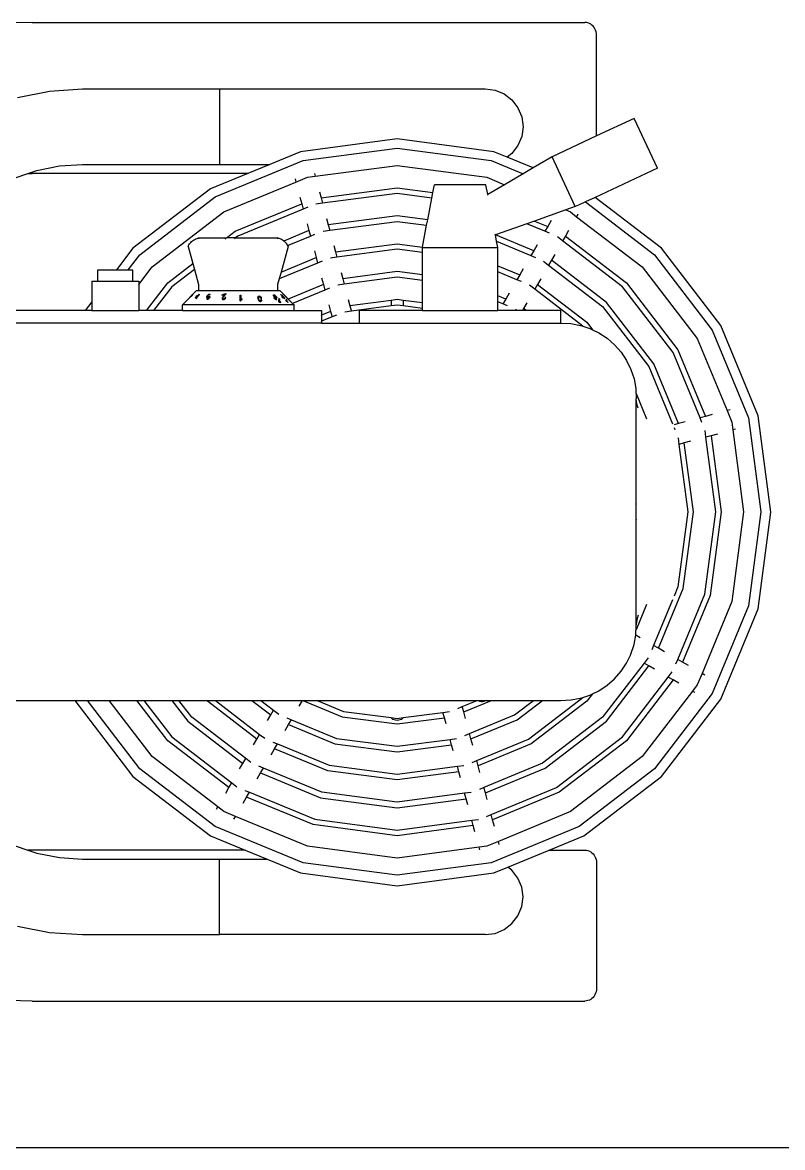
# Model space of a CAD drawing. Header units: millimetres. Extents: x -9564 to 100156, y -26854 to 24346.
# Drawn here: x 12841 to 13323, y 8859 to 9573 of the extents above; entities that cross this region are included whole.
import ezdxf

# ---------------------------------------------------------------- set-up
doc = ezdxf.new("R2010")
doc.units = ezdxf.units.MM
doc.header["$LTSCALE"] = 100
doc.layers.add('Maquinas', color=200, linetype='Continuous')

msp = doc.modelspace()

# ---------------------------------------------------------------- linework, layer by layer
msp.add_line((12514.812, 8858.631), (13330.812, 8858.631))
at = {"layer": 'Maquinas'}
for p, q in [((12847.527, 9572.645), (12832.727, 9572.365)), ((12847.527, 9572.645), (13090.778, 9572.645)), ((12912.658, 9572.645), (12912.658, 9572.577)), ((13090.778, 9572.577), (13090.778, 9572.645)), ((13090.778, 9572.645), (13198.114, 9572.645)), ((13199.07, 9572.577), (13198.114, 9572.645)), ((13200.009, 9572.373), (13199.07, 9572.577)), ((13200.917, 9572.037), (13200.009, 9572.373)), ((13201.776, 9571.576), (13200.917, 9572.037)), ((13202.572, 9570.995), (13201.776, 9571.576)), ((13203.293, 9570.307), (13202.572, 9570.995)), ((13203.924, 9569.522), (13203.293, 9570.307)), ((13204.456, 9568.654), (13203.924, 9569.522)), ((13204.88, 9567.717), (13204.456, 9568.654)), ((13205.188, 9566.728), (13204.88, 9567.717)), ((13205.375, 9565.704), (13205.188, 9566.728)), ((13205.438, 9564.662), (13205.375, 9565.704)), ((13205.438, 9500.627), (13205.438, 9564.662)), ((12838.136, 9525.04), (12858.619, 9529.115)), ((12858.619, 9529.115), (12879.458, 9530.481)), ((12879.458, 9530.481), (12966.304, 9530.481)), ((12966.304, 9530.481), (13134.91, 9530.481)), ((12966.304, 9530.481), (12966.304, 9482.583)), ((13134.91, 9530.481), (13141.108, 9529.665)), ((13141.108, 9529.665), (13146.884, 9527.272)), ((13146.884, 9527.272), (13151.844, 9523.466)), ((13151.844, 9523.466), (13155.65, 9518.506)), ((13155.65, 9518.506), (13158.043, 9512.73)), ((13158.043, 9512.73), (13158.859, 9506.532)), ((13229.437, 9511.818), (13205.438, 9500.627)), ((13244.214, 9480.129), (13229.437, 9511.818)), ((13158.859, 9506.532), (13158.043, 9500.334)), ((13079.03, 9498.732), (13017.698, 9490.657)), ((13140.362, 9490.657), (13079.03, 9498.732)), ((13158.043, 9500.334), (13155.65, 9494.558)), ((13205.438, 9500.627), (13177.242, 9487.479)), ((13017.698, 9490.657), (12998.205, 9482.583)), ((13019.31, 9484.989), (13079.03, 9492.852)), ((13079.03, 9492.852), (13138.75, 9484.989)), ((13148.716, 9487.197), (13140.362, 9490.657)), ((13151.844, 9489.598), (13148.716, 9487.197)), ((13155.65, 9494.558), (13151.844, 9489.598)), ((12864.87, 9481.627), (12879.458, 9482.583)), ((12879.458, 9482.583), (12966.304, 9482.583)), ((12963.66, 9461.938), (13019.31, 9484.989)), ((12966.304, 9482.583), (12998.205, 9482.583)), ((12998.205, 9482.583), (12984.365, 9476.851)), ((13138.75, 9484.989), (13158.889, 9476.647)), ((13165.197, 9480.37), (13148.716, 9487.197)), ((13177.242, 9487.479), (13165.197, 9480.37)), ((13192.019, 9455.79), (13177.242, 9487.479)), ((12836.689, 9474.076), (12844.706, 9476.797)), ((12844.706, 9476.797), (12850.532, 9478.775)), ((12844.706, 9476.797), (12847.527, 9476.851)), ((12984.365, 9476.851), (12847.527, 9476.851)), ((12850.532, 9478.775), (12864.87, 9481.627)), ((12912.658, 9476.919), (12912.658, 9476.851)), ((12984.365, 9476.851), (12960.545, 9466.984)), ((13022.154, 9474.376), (13027.063, 9475.022)), ((13026.611, 9476.711), (13027.063, 9475.022)), ((13027.063, 9475.022), (13079.03, 9481.864)), ((13079.03, 9481.864), (13135.906, 9474.376)), ((13158.889, 9476.647), (13147.149, 9469.719)), ((13165.197, 9480.37), (13158.889, 9476.647)), ((13244.214, 9480.129), (13204.511, 9461.615)), ((12969.154, 9452.423), (13014.826, 9471.341)), ((13014.278, 9473.387), (13014.826, 9471.341)), ((13014.826, 9471.341), (13022.154, 9474.376)), ((13101.706, 9464.701), (13102.659, 9469.666)), ((13135.229, 9469.666), (13102.659, 9469.666)), ((13136.433, 9463.394), (13135.229, 9469.666)), ((13135.906, 9474.376), (13147.149, 9469.719)), ((13147.149, 9469.719), (13136.433, 9463.394)), ((12960.545, 9466.984), (12911.467, 9429.325)), ((12915.872, 9425.269), (12963.66, 9461.938)), ((13017.36, 9461.884), (13018.496, 9457.646)), ((13029.677, 9465.269), (13030.733, 9461.328)), ((13030.733, 9461.328), (13079.03, 9467.686)), ((13030.733, 9461.328), (13031.65, 9457.904)), ((13079.03, 9464.142), (13031.65, 9457.904)), ((13079.03, 9467.686), (13101.706, 9464.701)), ((13101.042, 9461.244), (13079.03, 9464.142)), ((13098.387, 9447.416), (13101.042, 9461.244)), ((13101.042, 9461.244), (13101.706, 9464.701)), ((13136.5, 9463.045), (13136.433, 9463.394)), ((13204.511, 9461.615), (13198.484, 9458.805)), ((13246.593, 9429.325), (13204.511, 9461.615)), ((12976.242, 9440.144), (13018.496, 9457.646)), ((13019.413, 9454.223), (12978.015, 9437.075)), ((13018.496, 9457.646), (13019.413, 9454.223)), ((13022.274, 9455.408), (13019.413, 9454.223)), ((13031.65, 9457.904), (13027.535, 9457.362)), ((13185.951, 9453.647), (13166.124, 9446.645)), ((13192.019, 9455.79), (13185.951, 9453.647)), ((13185.951, 9453.647), (13188.906, 9452.423)), ((13194.111, 9456.765), (13192.019, 9455.79)), ((13198.484, 9458.805), (13194.111, 9456.765)), ((13198.484, 9458.805), (13242.188, 9425.269)), ((12923.641, 9417.5), (12969.154, 9452.423)), ((13034.263, 9448.151), (13035.319, 9444.21)), ((13079.03, 9449.964), (13035.319, 9444.21)), ((13036.237, 9440.786), (13079.03, 9446.42)), ((13098.387, 9447.416), (13079.03, 9449.964)), ((13079.03, 9446.42), (13097.723, 9443.959)), ((13097.723, 9443.959), (13098.387, 9447.416)), ((13166.124, 9446.645), (13161.168, 9444.894)), ((13166.124, 9446.645), (13174.49, 9443.18)), ((13176.684, 9446.979), (13174.49, 9443.18)), ((13188.906, 9452.423), (13192.835, 9449.408)), ((13193.658, 9450.798), (13192.835, 9449.408)), ((13192.835, 9449.408), (13234.418, 9417.5)), ((13193.658, 9450.798), (13193.709, 9450.922)), ((12970.803, 9435.971), (12976.242, 9440.144)), ((13023.083, 9440.528), (13007.166, 9433.935)), ((13021.947, 9444.766), (13023.083, 9440.528)), ((13023.083, 9440.528), (13024, 9437.105)), ((13032.122, 9440.244), (13036.237, 9440.786)), ((13035.319, 9444.21), (13036.237, 9440.786)), ((13095.068, 9430.131), (13097.723, 9443.959)), ((13161.168, 9444.894), (13141.341, 9437.892)), ((13172.718, 9440.11), (13161.168, 9444.894)), ((13174.49, 9443.18), (13172.718, 9440.11)), ((13175.579, 9438.925), (13172.718, 9440.11)), ((13187.786, 9440.664), (13185.746, 9437.13)), ((12947.262, 9432.08), (12947.66, 9432.59)), ((12947.66, 9432.59), (12948.126, 9433.087)), ((12948.126, 9433.087), (12948.658, 9433.566)), ((12948.658, 9433.566), (12949.254, 9434.026)), ((12949.254, 9434.026), (12949.911, 9434.465)), ((12949.911, 9434.465), (12950.626, 9434.881)), ((12950.626, 9434.881), (12951.395, 9435.271)), ((12951.395, 9435.271), (12952.215, 9435.635)), ((12952.215, 9435.635), (12953.083, 9435.971)), ((12953.083, 9435.971), (12970.803, 9435.971)), ((12953.083, 9435.635), (12953.083, 9435.271)), ((12969.892, 9435.271), (12970.366, 9435.635)), ((12976.575, 9435.971), (12970.803, 9435.971)), ((12976.138, 9435.635), (12975.664, 9435.271)), ((12978.015, 9437.075), (12976.575, 9435.971)), ((12976.575, 9435.971), (13003.22, 9435.971)), ((13004.088, 9435.635), (13003.22, 9435.971)), ((13003.22, 9435.635), (13003.22, 9435.271)), ((13004.908, 9435.271), (13004.088, 9435.635)), ((13005.677, 9434.881), (13004.908, 9435.271)), ((13006.392, 9434.465), (13005.677, 9434.881)), ((13007.049, 9434.026), (13006.392, 9434.465)), ((13007.166, 9433.935), (13007.049, 9434.026)), ((13007.644, 9433.566), (13007.166, 9433.935)), ((13008.177, 9433.087), (13007.644, 9433.566)), ((13008.643, 9432.59), (13008.177, 9433.087)), ((13009.041, 9432.08), (13008.643, 9432.59)), ((13009.574, 9431.129), (13024, 9437.105)), ((13024, 9437.105), (13026.861, 9438.29)), ((13039.906, 9427.092), (13079.03, 9432.242)), ((13079.03, 9432.242), (13095.068, 9430.131)), ((13141.341, 9437.892), (13141.266, 9438.223)), ((13165.629, 9427.832), (13141.341, 9437.892)), ((13142.122, 9433.765), (13141.341, 9437.892)), ((13142.122, 9433.765), (13163.857, 9424.762)), ((13142.893, 9429.752), (13142.122, 9433.765)), ((13183.974, 9434.06), (13180.681, 9436.587)), ((13185.746, 9437.13), (13183.974, 9434.06)), ((13221.887, 9404.969), (13183.974, 9434.06)), ((13185.746, 9437.13), (13224.393, 9407.475)), ((12911.467, 9429.325), (12900.934, 9415.598)), ((12908.451, 9415.598), (12915.872, 9425.269)), ((12946.494, 9430.483), (12946.678, 9431.024)), ((12946.494, 9430.483), (12949.465, 9419.597)), ((12946.678, 9431.024), (12946.934, 9431.557)), ((12946.934, 9431.557), (12947.262, 9432.08)), ((13009.809, 9430.483), (13005.356, 9414.168)), ((13009.369, 9431.557), (13009.041, 9432.08)), ((13009.574, 9431.129), (13009.369, 9431.557)), ((13009.625, 9431.024), (13009.574, 9431.129)), ((13009.809, 9430.483), (13009.625, 9431.024)), ((13026.534, 9427.648), (13027.669, 9423.41)), ((13038.85, 9431.033), (13039.906, 9427.092)), ((13039.906, 9427.092), (13040.824, 9423.668)), ((13079.03, 9428.698), (13040.824, 9423.668)), ((13094.996, 9426.596), (13079.03, 9428.698)), ((13094.996, 9429.752), (13095.068, 9430.131)), ((13094.996, 9426.596), (13094.996, 9429.752)), ((13094.996, 9429.752), (13142.893, 9429.752)), ((13094.996, 9412.418), (13094.996, 9426.596)), ((13142.893, 9418.232), (13142.893, 9429.752)), ((13165.629, 9427.832), (13163.857, 9424.762)), ((13167.823, 9431.631), (13165.629, 9427.832)), ((13178.925, 9425.316), (13176.885, 9421.782)), ((13242.188, 9425.269), (13278.857, 9377.481)), ((13284.252, 9380.247), (13246.593, 9429.325)), ((12933.666, 9407.475), (12949.465, 9419.597)), ((12949.465, 9419.597), (12950.464, 9415.935)), ((13028.587, 9419.987), (13004.186, 9409.879)), ((13005.356, 9414.168), (13027.669, 9423.41)), ((13027.669, 9423.41), (13028.587, 9419.987)), ((13031.448, 9421.172), (13028.587, 9419.987)), ((13040.824, 9423.668), (13036.708, 9423.126)), ((13142.893, 9418.232), (13156.768, 9412.484)), ((13142.893, 9414.428), (13142.893, 9418.232)), ((13163.857, 9424.762), (13166.718, 9423.577)), ((13171.82, 9421.24), (13175.113, 9418.713)), ((13176.885, 9421.782), (13175.113, 9418.713)), ((13175.113, 9418.713), (13209.356, 9392.437)), ((13211.862, 9394.943), (13176.885, 9421.782)), ((12889.167, 9408.579), (12889.167, 9415.598)), ((12889.167, 9415.598), (12900.934, 9415.598)), ((12900.934, 9415.598), (12908.451, 9415.598)), ((12908.451, 9415.598), (12911.391, 9415.598)), ((12911.391, 9408.579), (12911.391, 9415.598)), ((12915.095, 9406.362), (12923.641, 9417.5)), ((12950.464, 9415.935), (12936.173, 9404.969)), ((12950.464, 9415.935), (12953.083, 9406.34)), ((13005.356, 9414.168), (13004.186, 9409.879)), ((13043.437, 9413.915), (13044.493, 9409.974)), ((13079.03, 9414.52), (13044.493, 9409.974)), ((13079.03, 9410.976), (13045.41, 9406.55)), ((13094.996, 9412.418), (13079.03, 9414.52)), ((13094.996, 9408.874), (13079.03, 9410.976)), ((13094.996, 9408.874), (13094.996, 9412.418)), ((13154.996, 9409.415), (13142.893, 9414.428)), ((13142.893, 9399.213), (13142.893, 9414.428)), ((13156.768, 9412.484), (13154.996, 9409.415)), ((13158.962, 9416.284), (13156.768, 9412.484)), ((13234.418, 9417.5), (13269.341, 9371.988)), ((12885.463, 9408.579), (12885.463, 9395.436)), ((12885.463, 9408.579), (12889.167, 9408.579)), ((12889.167, 9408.579), (12911.391, 9408.579)), ((12911.391, 9408.579), (12915.095, 9408.579)), ((12915.095, 9408.579), (12915.095, 9406.362)), ((12915.095, 9406.362), (12915.095, 9389.837)), ((12920.133, 9389.837), (12933.666, 9407.475)), ((12936.173, 9404.969), (12924.562, 9389.837)), ((12953.083, 9406.34), (12953.083, 9402.243)), ((13004.186, 9409.879), (13003.22, 9406.34)), ((13003.22, 9406.34), (13003.22, 9402.243)), ((13032.256, 9406.292), (13009.946, 9397.051)), ((13031.121, 9410.53), (13032.256, 9406.292)), ((13032.256, 9406.292), (13033.174, 9402.868)), ((13036.034, 9404.053), (13033.174, 9402.868)), ((13045.41, 9406.55), (13041.295, 9406.008)), ((13044.493, 9409.974), (13045.41, 9406.55)), ((13094.996, 9394.696), (13094.996, 9408.874)), ((13157.857, 9408.23), (13154.996, 9409.415)), ((13166.252, 9403.365), (13162.959, 9405.892)), ((13168.024, 9406.435), (13166.252, 9403.365)), ((13170.064, 9409.968), (13168.024, 9406.435)), ((13168.024, 9406.435), (13199.331, 9382.412)), ((13253.993, 9363.127), (13221.887, 9404.969)), ((13224.393, 9407.475), (13257.063, 9364.899)), ((12951.619, 9402.243), (12942.808, 9393.382)), ((12947.104, 9397.702), (12947.065, 9397.659)), ((12947.067, 9397.654), (12947.126, 9397.71)), ((12947.202, 9397.79), (12947.116, 9397.713)), ((12947.126, 9397.71), (12947.224, 9397.805)), ((12947.323, 9397.903), (12947.202, 9397.79)), ((12948.944, 9399.459), (12947.211, 9397.721)), ((12947.211, 9397.754), (12948.602, 9399.148)), ((12947.224, 9397.805), (12947.361, 9397.941)), ((12947.506, 9398.078), (12947.323, 9397.903)), ((12947.361, 9397.941), (12947.527, 9398.105)), ((12947.719, 9398.287), (12947.506, 9398.078)), ((12947.553, 9398.142), (12947.514, 9398.106)), ((12947.515, 9398.112), (12947.555, 9398.155)), ((12947.527, 9398.105), (12947.711, 9398.288)), ((12947.617, 9398.204), (12947.553, 9398.142)), ((12947.555, 9398.155), (12947.622, 9398.217)), ((12947.707, 9398.293), (12947.617, 9398.204)), ((12947.622, 9398.217), (12947.715, 9398.305)), ((12947.818, 9398.403), (12947.707, 9398.293)), ((12947.711, 9398.288), (12947.912, 9398.49)), ((12947.715, 9398.305), (12947.828, 9398.414)), ((12947.964, 9398.528), (12947.719, 9398.287)), ((12947.944, 9398.529), (12947.818, 9398.403)), ((12947.828, 9398.414), (12947.953, 9398.536)), ((12947.912, 9398.49), (12948.131, 9398.71)), ((12948.087, 9398.672), (12947.944, 9398.529)), ((12947.953, 9398.536), (12948.09, 9398.671)), ((12947.964, 9398.528), (12948.465, 9399.032)), ((12948.087, 9398.672), (12948.442, 9399.029)), ((12948.476, 9399.061), (12948.09, 9398.671)), ((12948.468, 9399.05), (12948.131, 9398.71)), ((12948.442, 9399.029), (12948.619, 9399.208)), ((12948.465, 9399.032), (12948.67, 9399.24)), ((12948.79, 9399.376), (12948.468, 9399.05)), ((12948.677, 9399.268), (12948.476, 9399.061)), ((12948.602, 9399.148), (12948.678, 9399.254)), ((12948.619, 9399.208), (12948.767, 9399.359)), ((12948.67, 9399.24), (12948.853, 9399.428)), ((12948.826, 9399.427), (12948.677, 9399.268)), ((12948.678, 9399.254), (12948.79, 9399.376)), ((12948.767, 9399.359), (12948.88, 9399.475)), ((12948.864, 9399.472), (12948.826, 9399.427)), ((12948.853, 9399.428), (12949.014, 9399.596)), ((12948.909, 9399.514), (12948.864, 9399.472)), ((12948.88, 9399.475), (12949.282, 9399.878)), ((12949.358, 9399.967), (12948.909, 9399.514)), ((12949.096, 9399.676), (12948.944, 9399.459)), ((12949.014, 9399.596), (12949.149, 9399.737)), ((12949.282, 9399.878), (12949.096, 9399.676)), ((12949.149, 9399.737), (12949.251, 9399.848)), ((12949.251, 9399.848), (12949.32, 9399.926)), ((12951.339, 9398.396), (12951.011, 9398.1)), ((12951.011, 9397.914), (12951.482, 9398.325)), ((12951.011, 9398.1), (12951.011, 9398.023)), ((12951.011, 9398.023), (12951.011, 9397.914)), ((12951.482, 9398.521), (12951.339, 9398.396)), ((12951.482, 9398.895), (12951.91, 9399.281)), ((12951.482, 9398.895), (12951.482, 9398.559)), ((12951.482, 9398.325), (12951.482, 9397.445)), ((12951.482, 9397.172), (12951.831, 9397.466)), ((12951.482, 9397.445), (12951.482, 9397.172)), ((12953.083, 9402.243), (12951.619, 9402.243)), ((12951.831, 9397.466), (12952.711, 9398.895)), ((12951.91, 9398.895), (12953.422, 9400.215)), ((12953.001, 9399.652), (12951.91, 9398.699)), ((12951.91, 9399.281), (12951.91, 9399.046)), ((12951.91, 9398.895), (12951.91, 9399.046)), ((12951.91, 9397.95), (12951.91, 9398.699)), ((12951.995, 9398.05), (12951.91, 9397.911)), ((12951.995, 9398.05), (12953.001, 9399.652)), ((12953.422, 9400.02), (12952.711, 9398.895)), ((13003.22, 9402.243), (12953.083, 9402.243)), ((12953.422, 9400.215), (12953.422, 9400.02)), ((12958.169, 9398.594), (12958.148, 9398.416)), ((12958.148, 9398.416), (12958.191, 9398.215)), ((12958.231, 9398.787), (12958.169, 9398.594)), ((12958.191, 9398.215), (12958.305, 9398.125)), ((12958.335, 9398.995), (12958.231, 9398.787)), ((12958.319, 9398.112), (12958.525, 9398.095)), ((12958.349, 9397.513), (12958.319, 9397.325)), ((12958.319, 9397.325), (12958.351, 9397.163)), ((12958.481, 9399.218), (12958.335, 9398.995)), ((12958.44, 9397.724), (12958.349, 9397.513)), ((12958.351, 9397.163), (12958.446, 9397.052)), ((12958.591, 9397.949), (12958.44, 9397.724)), ((12958.446, 9397.052), (12958.602, 9397.001)), ((12958.481, 9399.218), (12958.857, 9399.65)), ((12958.525, 9398.095), (12958.799, 9398.181)), ((12958.799, 9398.181), (12958.591, 9397.949)), ((12958.602, 9398.731), (12958.615, 9398.85)), ((12958.631, 9398.629), (12958.602, 9398.731)), ((12958.602, 9397.001), (12958.813, 9397.02)), ((12958.615, 9398.85), (12958.654, 9398.977)), ((12958.65, 9398.558), (12958.631, 9398.629)), ((12958.71, 9398.505), (12958.65, 9398.558)), ((12958.654, 9398.977), (12958.92, 9399.4)), ((12958.794, 9398.478), (12958.71, 9398.505)), ((12958.759, 9397.594), (12958.772, 9397.712)), ((12958.799, 9397.45), (12958.759, 9397.594)), ((12958.772, 9397.712), (12958.813, 9397.831)), ((12958.897, 9398.477), (12958.794, 9398.478)), ((12958.918, 9397.388), (12958.799, 9397.45)), ((12958.813, 9397.831), (12958.882, 9397.953)), ((12958.813, 9397.02), (12959.065, 9397.106)), ((12958.857, 9399.65), (12959.079, 9399.844)), ((12958.882, 9397.953), (12958.977, 9398.077)), ((12959.013, 9398.503), (12958.897, 9398.477)), ((12959.1, 9397.411), (12958.918, 9397.388)), ((12959.041, 9399.531), (12958.92, 9399.4)), ((12958.977, 9398.077), (12959.21, 9398.307)), ((12959.284, 9398.636), (12959.013, 9398.503)), ((12959.175, 9399.65), (12959.041, 9399.531)), ((12959.065, 9397.106), (12959.272, 9397.218)), ((12959.079, 9399.844), (12959.322, 9400.023)), ((12959.329, 9397.525), (12959.1, 9397.411)), ((12959.32, 9399.758), (12959.175, 9399.65)), ((12959.21, 9398.307), (12959.47, 9398.498)), ((12959.272, 9397.218), (12959.339, 9397.251)), ((12959.586, 9398.863), (12959.284, 9398.636)), ((12959.382, 9399.792), (12959.32, 9399.758)), ((12959.322, 9400.023), (12959.542, 9400.159)), ((12959.56, 9397.702), (12959.329, 9397.525)), ((12959.339, 9397.251), (12959.537, 9397.378)), ((12959.555, 9399.878), (12959.382, 9399.792)), ((12959.47, 9398.498), (12959.538, 9398.538)), ((12959.537, 9397.378), (12959.719, 9397.519)), ((12959.538, 9398.538), (12959.586, 9398.863)), ((12959.542, 9400.159), (12959.654, 9400.214)), ((12959.751, 9399.907), (12959.555, 9399.878)), ((12959.745, 9397.905), (12959.56, 9397.702)), ((12959.654, 9400.214), (12959.742, 9400.251)), ((12959.719, 9397.519), (12959.883, 9397.675)), ((12959.742, 9400.251), (12959.923, 9400.298)), ((12959.882, 9398.145), (12959.745, 9397.905)), ((12959.902, 9399.836), (12959.751, 9399.907)), ((12959.934, 9398.329), (12959.882, 9398.145)), ((12959.883, 9397.675), (12960.031, 9397.845)), ((12960.002, 9399.653), (12959.902, 9399.836)), ((12959.923, 9400.298), (12960.084, 9400.305)), ((12959.959, 9398.414), (12959.934, 9398.329)), ((12960.387, 9398.601), (12959.996, 9398.432)), ((12960.43, 9399.966), (12960.002, 9399.653)), ((12960.031, 9397.845), (12960.157, 9398.026)), ((12960.084, 9400.305), (12960.219, 9400.275)), ((12960.157, 9398.026), (12960.259, 9398.212)), ((12960.219, 9400.275), (12960.322, 9400.208)), ((12960.259, 9398.212), (12960.335, 9398.404)), ((12960.322, 9400.208), (12960.392, 9400.106)), ((12960.335, 9398.404), (12960.387, 9398.601)), ((12960.392, 9400.106), (12960.43, 9399.966)), ((12968.05, 9399.821), (12968.961, 9400.144)), ((12968.05, 9399.434), (12968.05, 9399.821)), ((12968.82, 9399.707), (12968.05, 9399.434)), ((12968.076, 9397.642), (12968.054, 9397.44)), ((12968.054, 9397.44), (12968.063, 9397.354)), ((12968.063, 9397.354), (12968.073, 9397.258)), ((12968.073, 9397.258), (12968.128, 9397.1)), ((12968.14, 9397.857), (12968.076, 9397.642)), ((12968.128, 9397.1), (12968.219, 9396.969)), ((12968.254, 9398.093), (12968.14, 9397.857)), ((12968.219, 9396.969), (12968.347, 9396.865)), ((12968.348, 9398.24), (12968.254, 9398.093)), ((12968.347, 9396.865), (12968.506, 9396.795)), ((12968.424, 9398.356), (12968.348, 9398.24)), ((12968.688, 9398.689), (12968.424, 9398.356)), ((12968.494, 9397.563), (12968.544, 9397.818)), ((12968.54, 9397.351), (12968.494, 9397.563)), ((12968.506, 9396.795), (12968.692, 9396.767)), ((12968.676, 9397.204), (12968.54, 9397.351)), ((12968.544, 9397.818), (12968.694, 9398.117)), ((12968.886, 9397.14), (12968.676, 9397.204)), ((12969.084, 9399.141), (12968.688, 9398.689)), ((12968.692, 9396.767), (12968.903, 9396.779)), ((12968.694, 9398.117), (12968.986, 9398.511)), ((12969.759, 9399.985), (12968.82, 9399.707)), ((12969.15, 9397.176), (12968.886, 9397.14)), ((12968.903, 9396.779), (12969.141, 9396.832)), ((12968.961, 9400.144), (12970.353, 9400.556)), ((12968.986, 9398.511), (12970.022, 9399.726)), ((12969.084, 9399.141), (12969.578, 9399.708)), ((12969.141, 9396.832), (12969.377, 9396.918)), ((12969.428, 9397.303), (12969.15, 9397.176)), ((12969.377, 9396.918), (12969.587, 9397.026)), ((12969.544, 9397.392), (12969.428, 9397.303)), ((12969.645, 9397.5), (12969.544, 9397.392)), ((12969.578, 9399.708), (12969.759, 9399.985)), ((12969.587, 9397.026), (12969.772, 9397.158)), ((12969.726, 9397.622), (12969.645, 9397.5)), ((12969.784, 9397.754), (12969.726, 9397.622)), ((12969.772, 9397.158), (12969.932, 9397.314)), ((12969.833, 9398.049), (12969.784, 9397.754)), ((12970.153, 9398.112), (12969.833, 9398.049)), ((12969.951, 9397.339), (12970.064, 9397.486)), ((12970.189, 9399.997), (12970.022, 9399.726)), ((12970.064, 9397.486), (12970.165, 9397.679)), ((12970.272, 9398.128), (12970.153, 9398.112)), ((12970.165, 9397.679), (12970.234, 9397.893)), ((12970.303, 9400.255), (12970.189, 9399.997)), ((12970.234, 9397.893), (12970.272, 9398.128)), ((12970.343, 9400.407), (12970.303, 9400.255)), ((12970.353, 9400.556), (12970.343, 9400.407)), ((12979.409, 9396.043), (12979.409, 9399.563)), ((12979.409, 9399.563), (12979.645, 9399.559)), ((12979.645, 9399.559), (12979.837, 9399.543)), ((12979.836, 9396.264), (12980.065, 9396.483)), ((12979.837, 9399.543), (12979.837, 9396.809)), ((12980.015, 9396.943), (12979.837, 9396.809)), ((12980.242, 9397.072), (12980.015, 9396.943)), ((12980.065, 9396.483), (12980.356, 9396.683)), ((12980.693, 9397.258), (12980.242, 9397.072)), ((12980.356, 9396.683), (12980.693, 9396.843)), ((12980.693, 9396.843), (12980.693, 9397.258)), ((12990.748, 9397.824), (12990.798, 9398.395)), ((12990.748, 9397.824), (12990.768, 9397.384)), ((12990.768, 9397.384), (12990.827, 9397.028)), ((12990.798, 9398.395), (12990.874, 9398.681)), ((12990.827, 9397.028), (12990.92, 9396.73)), ((12990.874, 9398.681), (12991.032, 9398.913)), ((12990.92, 9396.73), (12991.043, 9396.463)), ((12991.032, 9398.913), (12991.251, 9399.04)), ((12991.043, 9396.463), (12991.209, 9396.214)), ((12991.188, 9397.648), (12991.201, 9397.997)), ((12991.196, 9397.422), (12991.188, 9397.648)), ((12991.201, 9397.283), (12991.196, 9397.422)), ((12991.301, 9398.468), (12991.201, 9397.997)), ((12991.238, 9396.969), (12991.201, 9397.283)), ((12991.301, 9396.713), (12991.238, 9396.969)), ((12991.251, 9399.04), (12991.385, 9399.062)), ((12991.389, 9398.59), (12991.301, 9398.468)), ((12991.389, 9396.514), (12991.301, 9396.713)), ((12991.385, 9399.062), (12991.535, 9399.054)), ((12991.495, 9398.655), (12991.389, 9398.59)), ((12991.496, 9396.358), (12991.389, 9396.514)), ((12991.613, 9398.683), (12991.495, 9398.655)), ((12991.535, 9399.054), (12991.702, 9399.015)), ((12991.743, 9398.674), (12991.613, 9398.683)), ((12991.702, 9399.015), (12991.885, 9398.945)), ((12991.885, 9398.628), (12991.743, 9398.674)), ((12991.885, 9398.945), (12992.123, 9398.819)), ((12992.026, 9398.549), (12991.885, 9398.628)), ((12992.156, 9398.443), (12992.026, 9398.549)), ((12992.123, 9398.819), (12992.335, 9398.664)), ((12992.274, 9398.311), (12992.156, 9398.443)), ((12992.468, 9397.952), (12992.274, 9398.311)), ((12992.335, 9398.664), (12992.438, 9398.562)), ((12992.438, 9398.562), (12992.519, 9398.478)), ((12992.468, 9397.952), (12992.531, 9397.698)), ((12992.519, 9398.478), (12992.676, 9398.261)), ((12992.567, 9396.68), (12992.526, 9396.402)), ((12992.531, 9397.698), (12992.569, 9397.391)), ((12992.581, 9397.031), (12992.567, 9396.68)), ((12992.569, 9397.391), (12992.581, 9397.031)), ((12992.676, 9398.261), (12992.827, 9397.966)), ((12992.935, 9397.633), (12992.827, 9397.966)), ((12992.973, 9397.412), (12992.935, 9397.633)), ((12993, 9397.258), (12992.973, 9397.412)), ((12992.989, 9396.346), (12993.021, 9396.836)), ((12993.021, 9396.836), (12993, 9397.258)), ((13000.554, 9399.54), (13000.571, 9399.671)), ((13000.573, 9399.365), (13000.554, 9399.54)), ((13000.571, 9399.671), (13000.622, 9399.763)), ((13000.632, 9399.176), (13000.573, 9399.365)), ((13000.622, 9399.763), (13000.709, 9399.819)), ((13000.867, 9398.757), (13000.632, 9399.176)), ((13000.709, 9399.819), (13000.829, 9399.838)), ((13002.108, 9397.133), (13000.717, 9398.169)), ((13000.717, 9398.169), (13000.717, 9397.892)), ((13000.717, 9397.892), (13002.45, 9396.602)), ((13000.829, 9399.838), (13001.012, 9399.811)), ((13000.867, 9398.757), (13001.033, 9398.54)), ((13001.021, 9399.312), (13001.007, 9399.208)), ((13001.007, 9399.208), (13001.02, 9399.089)), ((13001.012, 9399.811), (13001.226, 9399.726)), ((13001.02, 9399.089), (13001.123, 9398.826)), ((13001.061, 9399.384), (13001.021, 9399.312)), ((13001.033, 9398.54), (13001.217, 9398.336)), ((13001.128, 9399.422), (13001.061, 9399.384)), ((13001.213, 9398.683), (13001.123, 9398.826)), ((13001.221, 9399.428), (13001.128, 9399.422)), ((13001.324, 9398.538), (13001.213, 9398.683)), ((13001.217, 9398.336), (13001.418, 9398.146)), ((13001.334, 9399.404), (13001.221, 9399.428)), ((13001.226, 9399.726), (13001.47, 9399.584)), ((13001.451, 9398.397), (13001.324, 9398.538)), ((13001.459, 9399.351), (13001.334, 9399.404)), ((13001.418, 9398.146), (13001.637, 9397.969)), ((13001.593, 9398.26), (13001.451, 9398.397)), ((13001.596, 9399.271), (13001.459, 9399.351)), ((13001.47, 9399.584), (13001.744, 9399.385)), ((13001.752, 9398.127), (13001.593, 9398.26)), ((13001.744, 9399.164), (13001.596, 9399.271)), ((13001.637, 9397.969), (13001.808, 9397.852)), ((13001.744, 9399.385), (13001.971, 9399.196)), ((13001.982, 9398.951), (13001.744, 9399.164)), ((13001.948, 9397.987), (13001.752, 9398.127)), ((13001.808, 9397.852), (13001.848, 9397.829)), ((13001.848, 9397.829), (13001.974, 9397.749)), ((13002.125, 9397.893), (13001.948, 9397.987)), ((13001.974, 9397.749), (13002.296, 9397.599)), ((13002.183, 9398.715), (13001.982, 9398.951)), ((13001.996, 9399.173), (13002.359, 9398.8)), ((13002.197, 9397.367), (13002.108, 9397.133)), ((13002.273, 9397.844), (13002.125, 9397.893)), ((13002.183, 9398.715), (13002.332, 9398.469)), ((13002.296, 9397.599), (13002.197, 9397.367)), ((13002.386, 9397.841), (13002.273, 9397.844)), ((13002.332, 9398.469), (13002.415, 9398.223)), ((13002.521, 9398.6), (13002.359, 9398.8)), ((13002.788, 9397.492), (13002.386, 9397.841)), ((13002.415, 9398.223), (13002.864, 9397.894)), ((13002.45, 9396.602), (13002.554, 9396.896)), ((13002.655, 9398.407), (13002.521, 9398.6)), ((13002.554, 9396.896), (13002.788, 9397.492)), ((13002.757, 9398.227), (13002.655, 9398.407)), ((13002.827, 9398.055), (13002.766, 9398.206)), ((13002.864, 9397.894), (13002.827, 9398.055)), ((13004.876, 9402.243), (13003.22, 9402.243)), ((13004.388, 9397.182), (13003.96, 9397.535)), ((13003.96, 9397.535), (13003.96, 9396.705)), ((13003.96, 9395.408), (13003.96, 9396.705)), ((13004.388, 9397.182), (13004.388, 9396.196)), ((13004.876, 9402.243), (13009.946, 9397.051)), ((13005.335, 9399.934), (13005.805, 9399.491)), ((13005.335, 9399.794), (13005.335, 9399.934)), ((13005.643, 9399.504), (13005.335, 9399.794)), ((13005.805, 9399.351), (13005.643, 9399.504)), ((13005.805, 9399.779), (13006.233, 9399.367)), ((13005.805, 9399.504), (13005.805, 9399.738)), ((13005.805, 9399.351), (13005.805, 9399.036)), ((13005.805, 9399.036), (13005.805, 9398.47)), ((13005.805, 9398.47), (13006.155, 9398.149)), ((13006.155, 9398.149), (13006.823, 9397.929)), ((13006.233, 9399.283), (13006.233, 9399.367)), ((13006.233, 9399.088), (13006.233, 9399.283)), ((13007.745, 9397.665), (13006.233, 9399.088)), ((13006.233, 9398.949), (13007.324, 9397.921)), ((13006.233, 9398.57), (13006.233, 9398.949)), ((13006.233, 9398.361), (13006.233, 9398.57)), ((13006.506, 9398.273), (13006.233, 9398.361)), ((13007.324, 9397.921), (13006.506, 9398.273)), ((13006.823, 9397.929), (13007.745, 9397.525)), ((13006.955, 9400.145), (13006.997, 9400.107)), ((13007.038, 9400.054), (13006.975, 9400.12)), ((13006.997, 9400.107), (13007.086, 9400.02)), ((13007.142, 9399.947), (13007.038, 9400.054)), ((13007.086, 9400.02), (13007.126, 9399.977)), ((13007.126, 9399.977), (13007.331, 9399.762)), ((13007.126, 9399.93), (13007.158, 9399.887)), ((13007.287, 9399.797), (13007.142, 9399.947)), ((13007.247, 9399.827), (13007.156, 9399.91)), ((13007.158, 9399.887), (13007.253, 9399.781)), ((13007.397, 9399.684), (13007.247, 9399.827)), ((13007.253, 9399.781), (13007.408, 9399.616)), ((13007.465, 9399.617), (13007.287, 9399.797)), ((13007.331, 9399.762), (13007.606, 9399.481)), ((13007.606, 9399.481), (13007.397, 9399.684)), ((13007.408, 9399.616), (13007.613, 9399.404)), ((13007.457, 9399.644), (13007.409, 9399.688)), ((13007.422, 9399.672), (13007.461, 9399.631)), ((13007.517, 9399.585), (13007.457, 9399.644)), ((13007.461, 9399.631), (13007.526, 9399.564)), ((13007.664, 9399.414), (13007.465, 9399.617)), ((13007.601, 9399.502), (13007.517, 9399.585)), ((13007.526, 9399.564), (13007.617, 9399.47)), ((13007.605, 9399.438), (13007.566, 9399.488)), ((13007.579, 9399.48), (13007.62, 9399.445)), ((13007.725, 9399.309), (13007.605, 9399.438)), ((13007.613, 9399.404), (13007.872, 9399.135)), ((13007.617, 9399.47), (13007.727, 9399.358)), ((13007.62, 9399.445), (13007.689, 9399.381)), ((13007.704, 9399.396), (13007.621, 9399.482)), ((13007.886, 9399.191), (13007.664, 9399.414)), ((13007.689, 9399.381), (13007.784, 9399.288)), ((13007.82, 9399.277), (13007.704, 9399.396)), ((13007.907, 9399.121), (13007.725, 9399.309)), ((13007.727, 9399.358), (13007.848, 9399.235)), ((13007.745, 9397.525), (13007.745, 9397.665)), ((13007.784, 9399.288), (13008.017, 9399.06)), ((13008.091, 9399.002), (13007.82, 9399.277)), ((13007.848, 9399.235), (13007.981, 9399.1)), ((13007.872, 9399.135), (13008.146, 9398.857)), ((13008.129, 9398.946), (13007.886, 9399.191)), ((13008.136, 9398.889), (13007.907, 9399.121)), ((13007.981, 9399.1), (13008.127, 9398.954)), ((13008.017, 9399.06), (13008.276, 9398.801)), ((13008.393, 9398.701), (13008.091, 9399.002)), ((13008.127, 9398.954), (13008.362, 9398.718)), ((13008.349, 9398.725), (13008.129, 9398.946)), ((13008.365, 9398.661), (13008.136, 9398.889)), ((13008.146, 9398.857), (13008.344, 9398.661)), ((13008.276, 9398.801), (13008.345, 9398.731)), ((13008.344, 9398.661), (13008.516, 9398.493)), ((13008.345, 9398.731), (13008.393, 9398.701)), ((13008.549, 9398.524), (13008.349, 9398.725)), ((13008.362, 9398.718), (13008.558, 9398.522)), ((13008.552, 9398.478), (13008.365, 9398.661)), ((13008.516, 9398.493), (13008.69, 9398.322)), ((13008.73, 9398.344), (13008.549, 9398.524)), ((13008.689, 9398.35), (13008.552, 9398.478)), ((13008.558, 9398.522), (13008.709, 9398.374)), ((13008.766, 9398.285), (13008.689, 9398.35)), ((13008.69, 9398.322), (13008.837, 9398.179)), ((13008.701, 9396.994), (13008.701, 9396.661)), ((13009.129, 9396.583), (13008.701, 9396.994)), ((13008.701, 9395.885), (13008.701, 9396.661)), ((13008.709, 9398.374), (13008.809, 9398.279)), ((13008.891, 9398.184), (13008.73, 9398.344)), ((13009.194, 9397.852), (13008.766, 9398.285)), ((13008.809, 9398.279), (13009.237, 9397.847)), ((13008.837, 9398.179), (13008.964, 9398.058)), ((13009.026, 9398.05), (13008.891, 9398.184)), ((13008.964, 9398.058), (13009.066, 9397.963)), ((13009.129, 9397.949), (13009.026, 9398.05)), ((13009.066, 9397.963), (13009.142, 9397.894)), ((13009.199, 9397.882), (13009.129, 9397.949)), ((13009.129, 9396.207), (13009.129, 9396.583)), ((13009.142, 9397.894), (13009.194, 9397.852)), ((13009.237, 9397.847), (13009.199, 9397.882)), ((13009.946, 9397.051), (13012.691, 9394.384)), ((13010.335, 9396.753), (13010.335, 9396.663)), ((13010.763, 9396.297), (13010.335, 9396.728)), ((13010.335, 9396.663), (13010.611, 9396.385)), ((13033.174, 9402.868), (13012.691, 9394.384)), ((13048.024, 9396.797), (13049.08, 9392.855)), ((13079.03, 9396.798), (13075.143, 9396.287)), ((13082.887, 9396.291), (13079.03, 9396.798)), ((13147.907, 9397.137), (13142.893, 9399.213)), ((13142.893, 9395.41), (13142.893, 9399.213)), ((13147.907, 9397.137), (13146.135, 9394.067)), ((13150.101, 9400.936), (13147.907, 9397.137)), ((13196.808, 9379.919), (13166.252, 9403.365)), ((12881.167, 9389.837), (12775.681, 9389.837)), ((12885.463, 9395.436), (12881.167, 9389.837)), ((12885.463, 9389.837), (12881.167, 9389.837)), ((12885.463, 9395.436), (12885.463, 9389.837)), ((12885.463, 9389.837), (12915.095, 9389.837)), ((12920.133, 9389.837), (12915.095, 9389.837)), ((12924.562, 9389.837), (12920.133, 9389.837)), ((12942.28, 9389.837), (12924.562, 9389.837)), ((12942.837, 9390.563), (12942.28, 9389.837)), ((12942.844, 9389.837), (12942.28, 9389.837)), ((12942.837, 9390.563), (12942.808, 9393.382)), ((13013.688, 9393.382), (12942.808, 9393.382)), ((12943.02, 9390.802), (12942.837, 9390.563)), ((12942.844, 9389.837), (12942.837, 9390.563)), ((12942.844, 9389.837), (13013.688, 9389.837)), ((12979.409, 9396.043), (12979.685, 9396.038)), ((12979.803, 9396.217), (12979.685, 9396.038)), ((12979.803, 9396.217), (12979.836, 9396.264)), ((12991.209, 9396.214), (12991.393, 9396.026)), ((12991.393, 9396.026), (12991.621, 9395.859)), ((12991.716, 9396.153), (12991.496, 9396.358)), ((12991.621, 9395.859), (12991.885, 9395.731)), ((12991.89, 9396.049), (12991.746, 9396.129)), ((12991.885, 9395.731), (12992.067, 9395.662)), ((12992.029, 9396.001), (12991.89, 9396.049)), ((12992.155, 9395.988), (12992.029, 9396.001)), ((12992.067, 9395.662), (12992.233, 9395.623)), ((12992.265, 9396.01), (12992.155, 9395.988)), ((12992.233, 9395.623), (12992.382, 9395.615)), ((12992.36, 9396.066), (12992.265, 9396.01)), ((12992.526, 9396.402), (12992.36, 9396.066)), ((12992.382, 9395.615), (12992.516, 9395.636)), ((12992.516, 9395.636), (12992.736, 9395.762)), ((12992.736, 9395.762), (12992.894, 9395.994)), ((12992.989, 9396.346), (12992.894, 9395.994)), ((13003.96, 9395.408), (13004.236, 9395.191)), ((13004.236, 9395.191), (13004.387, 9395.217)), ((13004.387, 9395.217), (13004.616, 9395.185)), ((13004.388, 9395.557), (13004.388, 9396.167)), ((13004.566, 9395.51), (13004.388, 9395.557)), ((13004.793, 9395.424), (13004.566, 9395.51)), ((13004.616, 9395.185), (13004.907, 9395.096)), ((13005.092, 9395.282), (13004.793, 9395.424)), ((13004.907, 9395.096), (13005.244, 9394.949)), ((13005.244, 9395.2), (13005.092, 9395.282)), ((13005.244, 9395.091), (13005.244, 9395.2)), ((13005.244, 9394.949), (13005.244, 9395.091)), ((13008.701, 9395.885), (13008.701, 9395.808)), ((13008.701, 9395.808), (13008.977, 9395.555)), ((13009.014, 9395.545), (13009.128, 9395.499)), ((13009.128, 9395.499), (13009.357, 9395.367)), ((13009.129, 9396.207), (13009.129, 9395.691)), ((13009.307, 9395.575), (13009.129, 9395.691)), ((13009.534, 9395.414), (13009.307, 9395.575)), ((13009.357, 9395.367), (13009.648, 9395.172)), ((13009.984, 9395.068), (13009.534, 9395.414)), ((13009.648, 9395.172), (13009.984, 9394.921)), ((13009.984, 9394.921), (13009.984, 9395.068)), ((13010.611, 9396.385), (13010.762, 9396.245)), ((13010.991, 9396.025), (13010.762, 9396.245)), ((13010.763, 9396.269), (13010.763, 9396.323)), ((13011.168, 9395.875), (13010.763, 9396.269)), ((13010.991, 9396.025), (13011.282, 9395.743)), ((13011.619, 9395.433), (13011.168, 9395.875)), ((13011.282, 9395.743), (13011.619, 9395.414)), ((13012.691, 9394.384), (13012.619, 9394.355)), ((13012.691, 9394.384), (13013.688, 9393.382)), ((13013.688, 9389.837), (13013.688, 9393.382)), ((13013.688, 9389.837), (13031.133, 9389.837)), ((13031.133, 9389.837), (13031.133, 9386.809)), ((13035.708, 9393.412), (13036.843, 9389.174)), ((13049.997, 9389.432), (13045.882, 9388.89)), ((13075.143, 9396.287), (13049.08, 9392.855)), ((13049.08, 9392.855), (13049.997, 9389.432)), ((13075.143, 9392.742), (13049.997, 9389.432)), ((13094.996, 9389.837), (13055.081, 9389.837)), ((13055.081, 9381.854), (13055.081, 9389.837)), ((13075.143, 9396.287), (13075.143, 9392.742)), ((13079.03, 9393.254), (13075.143, 9392.742)), ((13082.887, 9392.746), (13079.03, 9393.254)), ((13094.996, 9394.696), (13082.887, 9396.291)), ((13082.887, 9396.291), (13082.887, 9392.746)), ((13094.996, 9391.152), (13082.887, 9392.746)), ((13094.996, 9391.152), (13094.996, 9394.696)), ((13094.996, 9389.837), (13094.996, 9391.152)), ((13094.996, 9389.837), (13142.893, 9389.837)), ((13146.135, 9394.067), (13142.893, 9395.41)), ((13142.893, 9389.837), (13142.893, 9395.41)), ((13155.019, 9389.837), (13142.893, 9389.837)), ((13148.996, 9392.882), (13146.135, 9394.067)), ((13155.019, 9389.837), (13154.098, 9390.544)), ((13158.441, 9389.837), (13155.019, 9389.837)), ((13159.163, 9391.087), (13158.441, 9389.837)), ((13160.791, 9389.837), (13158.441, 9389.837)), ((13161.203, 9394.621), (13159.163, 9391.087)), ((13160.791, 9389.837), (13159.163, 9391.087)), ((13182.807, 9389.837), (13160.791, 9389.837)), ((13182.807, 9381.854), (13182.807, 9389.837)), ((13209.356, 9392.437), (13238.646, 9354.266)), ((13241.715, 9356.038), (13211.862, 9394.943)), ((13031.133, 9386.809), (13030.928, 9386.724)), ((13031.133, 9383.005), (13030.928, 9382.92)), ((13036.843, 9389.174), (13031.133, 9386.809)), ((13031.133, 9386.809), (13031.133, 9383.005)), ((13037.76, 9385.75), (13031.133, 9383.005)), ((13031.133, 9383.005), (13031.133, 9381.854)), ((13036.843, 9389.174), (13037.76, 9385.75)), ((13040.621, 9386.935), (13037.76, 9385.75)), ((13199.331, 9382.412), (13203.006, 9377.622)), ((13031.133, 9381.854), (12743.749, 9381.854)), ((13031.133, 9381.854), (13041.245, 9381.854)), ((13041.245, 9381.854), (13055.081, 9381.854)), ((13055.081, 9381.854), (13182.807, 9381.854)), ((13182.807, 9381.854), (13189.099, 9381.553)), ((13189.099, 9381.553), (13195.293, 9380.414)), ((13195.293, 9380.414), (13196.808, 9379.919)), ((13196.808, 9379.919), (13201.28, 9378.456)), ((13201.28, 9378.456), (13203.006, 9377.622)), ((13203.006, 9377.622), (13206.951, 9375.716)), ((13206.951, 9375.716), (13212.205, 9372.242)), ((13278.857, 9377.481), (13301.908, 9321.831)), ((13307.925, 9323.094), (13284.252, 9380.247)), ((13212.205, 9372.242), (13216.947, 9368.097)), ((13216.947, 9368.097), (13221.092, 9363.355)), ((13269.341, 9371.988), (13288.259, 9326.315)), ((13221.092, 9363.355), (13224.566, 9358.101)), ((13271.141, 9321.728), (13253.993, 9363.127)), ((13257.063, 9364.899), (13274.565, 9322.645)), ((13224.566, 9358.101), (13227.306, 9352.43)), ((13238.646, 9354.266), (13253.671, 9317.991)), ((13257.447, 9318.059), (13241.715, 9356.038)), ((13227.306, 9352.43), (13229.264, 9346.443)), ((13229.264, 9346.443), (13230.403, 9340.249)), ((13230.403, 9340.249), (13230.477, 9337.256)), ((13230.477, 9337.256), (13230.545, 9337.093)), ((13230.545, 9337.093), (13237.204, 9321.016)), ((13230.545, 9337.093), (13230.704, 9333.957)), ((13230.704, 9333.957), (13230.704, 9333.86)), ((13230.815, 9331.864), (13230.704, 9333.86)), ((13230.704, 9310.893), (13230.704, 9333.86)), ((13231.202, 9329.803), (13230.815, 9331.864)), ((13231.86, 9327.813), (13231.202, 9329.803)), ((13290.305, 9326.863), (13288.259, 9326.315)), ((13288.259, 9326.315), (13291.295, 9318.988)), ((13257.447, 9318.059), (13254.653, 9317.31)), ((13261.685, 9319.194), (13257.447, 9318.059)), ((13274.565, 9322.645), (13271.141, 9321.728)), ((13272.326, 9318.867), (13271.141, 9321.728)), ((13278.803, 9323.781), (13274.565, 9322.645)), ((13291.295, 9318.988), (13291.941, 9314.078)), ((13301.908, 9321.831), (13309.77, 9262.111)), ((13316, 9261.762), (13307.925, 9323.094)), ((13230.704, 9297.67), (13230.704, 9310.893)), ((13254.653, 9315.621), (13255.208, 9314.28)), ((13274.823, 9309.491), (13274.281, 9313.607)), ((13282.188, 9311.465), (13278.246, 9310.409)), ((13293.506, 9314.478), (13291.941, 9314.078)), ((13291.941, 9314.078), (13298.782, 9262.111)), ((13293.63, 9314.531), (13293.506, 9314.478)), ((13257.163, 9309.02), (13257.705, 9304.905)), ((13261.128, 9305.822), (13257.705, 9304.905)), ((13257.705, 9304.905), (13263.338, 9262.111)), ((13265.07, 9306.878), (13261.128, 9305.822)), ((13266.883, 9262.111), (13261.128, 9305.822)), ((13278.246, 9310.409), (13274.823, 9309.491)), ((13281.06, 9262.111), (13274.823, 9309.491)), ((13278.246, 9310.409), (13284.605, 9262.111)), ((13230.704, 9267.69), (13230.704, 9297.67)), ((13230.815, 9266.852), (13230.704, 9267.69)), ((13230.704, 9256.533), (13230.704, 9267.69)), ((13263.338, 9262.111), (13257.058, 9214.409)), ((13260.482, 9213.491), (13266.883, 9262.111)), ((13274.176, 9209.822), (13281.06, 9262.111)), ((13284.605, 9262.111), (13277.6, 9208.905)), ((13298.782, 9262.111), (13291.295, 9205.235)), ((13309.77, 9262.111), (13301.908, 9202.391)), ((13307.925, 9200.43), (13316, 9261.762)), ((13230.704, 9256.533), (13230.815, 9257.371)), ((13230.704, 9190.36), (13230.704, 9256.533)), ((13244.75, 9175.512), (13260.482, 9213.491)), ((13257.058, 9214.409), (13254.653, 9208.602)), ((13253.671, 9206.231), (13241.681, 9177.284)), ((13257.029, 9168.423), (13274.176, 9209.822)), ((13277.6, 9208.905), (13260.098, 9166.651)), ((13291.295, 9205.235), (13272.376, 9159.562)), ((13237.204, 9203.207), (13230.553, 9187.15)), ((13301.908, 9202.391), (13278.857, 9146.741)), ((13284.252, 9143.277), (13307.925, 9200.43)), ((13230.553, 9187.15), (13230.7, 9190.266)), ((13230.704, 9190.36), (13230.7, 9190.266)), ((13230.815, 9192.359), (13230.704, 9190.36)), ((13231.202, 9194.419), (13230.815, 9192.359)), ((13231.86, 9196.41), (13231.202, 9194.419)), ((13229.264, 9177.78), (13230.321, 9183.843)), ((13230.321, 9183.843), (13230.403, 9183.974)), ((13233.202, 9182.18), (13230.321, 9183.843)), ((13230.403, 9183.974), (13230.432, 9186.859)), ((13230.432, 9186.859), (13230.553, 9187.15)), ((13227.306, 9171.793), (13229.264, 9177.78)), ((13241.681, 9177.284), (13240.496, 9174.424)), ((13244.75, 9175.512), (13241.681, 9177.284)), ((13248.55, 9173.319), (13244.75, 9175.512)), ((13224.566, 9166.122), (13226.949, 9171.053)), ((13226.949, 9171.053), (13227.306, 9171.793)), ((13238.158, 9169.322), (13235.631, 9166.029)), ((13255.844, 9165.563), (13257.029, 9168.423)), ((13260.098, 9166.651), (13257.029, 9168.423)), ((13235.631, 9166.029), (13209.356, 9131.786)), ((13211.862, 9129.279), (13238.701, 9164.256)), ((13216.947, 9156.126), (13221.092, 9160.868)), ((13221.092, 9160.868), (13224.566, 9166.122)), ((13238.701, 9164.256), (13235.631, 9166.029)), ((13242.235, 9162.216), (13238.701, 9164.256)), ((13263.898, 9164.458), (13260.098, 9166.651)), ((13212.205, 9151.981), (13216.947, 9156.126)), ((13221.887, 9119.254), (13250.979, 9157.168)), ((13254.049, 9155.395), (13224.393, 9116.748)), ((13250.979, 9157.168), (13253.506, 9160.461)), ((13254.049, 9155.395), (13250.979, 9157.168)), ((13257.582, 9153.355), (13254.049, 9155.395)), ((13272.376, 9159.562), (13269.341, 9152.235)), ((13274.21, 9158.504), (13272.376, 9159.562)), ((13203.006, 9146.6), (13199.331, 9141.811)), ((13201.28, 9145.766), (13203.006, 9146.6)), ((13203.006, 9146.6), (13206.951, 9148.507)), ((13206.951, 9148.507), (13212.205, 9151.981)), ((13266.327, 9148.307), (13234.418, 9106.723)), ((13278.857, 9146.741), (13242.188, 9098.953)), ((13269.341, 9152.235), (13266.327, 9148.307)), ((13267.717, 9147.483), (13266.327, 9148.307)), ((13267.841, 9147.432), (13267.717, 9147.483)), ((12775.681, 9142.368), (12874.505, 9142.368)), ((12874.505, 9142.368), (12911.467, 9094.199)), ((12874.505, 9142.368), (12882.559, 9142.368)), ((12915.872, 9098.953), (12882.559, 9142.368)), ((12882.559, 9142.368), (12896.29, 9142.368)), ((12923.641, 9106.723), (12896.29, 9142.368)), ((12896.29, 9142.368), (12914.007, 9142.368)), ((12933.666, 9116.748), (12914.007, 9142.368)), ((12914.007, 9142.368), (12918.437, 9142.368)), ((12918.437, 9142.368), (12936.173, 9119.254)), ((12918.437, 9142.368), (12936.154, 9142.368)), ((12936.154, 9142.368), (12946.198, 9129.279)), ((12936.154, 9142.368), (12940.584, 9142.368)), ((12948.704, 9131.786), (12940.584, 9142.368)), ((12940.584, 9142.368), (12958.301, 9142.368)), ((12958.729, 9141.811), (12958.301, 9142.368)), ((12958.301, 9142.368), (12963.775, 9142.368)), ((12990.036, 9117.788), (12958.729, 9141.811)), ((12963.775, 9142.368), (12991.808, 9120.858)), ((12963.775, 9142.368), (12986.865, 9142.368)), ((12986.865, 9142.368), (12998.897, 9133.136)), ((12986.865, 9142.368), (12992.637, 9142.368)), ((12992.637, 9142.368), (13000.669, 9136.205)), ((12992.637, 9142.368), (13004.996, 9142.368)), ((13004.996, 9142.368), (13018.976, 9142.368)), ((13016.82, 9138.634), (13018.976, 9142.368)), ((13018.976, 9142.368), (13019.172, 9142.368)), ((13019.172, 9142.368), (13044.17, 9132.014)), ((13019.172, 9142.368), (13028.355, 9142.368)), ((13028.355, 9142.368), (13045.088, 9135.437)), ((13028.355, 9142.368), (13116.815, 9142.368)), ((13116.815, 9142.368), (13129.705, 9142.368)), ((13120.299, 9138.472), (13129.705, 9142.368)), ((13121.217, 9135.049), (13138.888, 9142.368)), ((13129.705, 9142.368), (13130.625, 9142.368)), ((13130.88, 9142.04), (13130.625, 9142.368)), ((13130.625, 9142.368), (13135.435, 9142.368)), ((13131.46, 9141.712), (13130.88, 9142.04)), ((13132.214, 9141.549), (13131.46, 9141.712)), ((13133.092, 9141.564), (13132.214, 9141.549)), ((13134.033, 9141.755), (13133.092, 9141.564)), ((13134.974, 9142.109), (13134.033, 9141.755)), ((13135.435, 9142.368), (13134.974, 9142.109)), ((13135.435, 9142.368), (13138.888, 9142.368)), ((13138.888, 9142.368), (13165.422, 9142.368)), ((13153.462, 9133.191), (13165.422, 9142.368)), ((13155.234, 9130.121), (13171.195, 9142.368)), ((13162.323, 9117.843), (13196.808, 9144.304)), ((13199.331, 9141.811), (13164.095, 9114.774)), ((13165.422, 9142.368), (13171.195, 9142.368)), ((13171.195, 9142.368), (13182.807, 9142.368)), ((13182.807, 9142.368), (13189.099, 9142.669)), ((13189.099, 9142.669), (13195.293, 9143.809)), ((13195.293, 9143.809), (13196.808, 9144.304)), ((13196.808, 9144.304), (13201.28, 9145.766)), ((13246.593, 9094.199), (13284.252, 9143.277)), ((12996.857, 9129.602), (12998.897, 9133.136)), ((12998.897, 9133.136), (13000.669, 9136.205)), ((13000.669, 9136.205), (13003.962, 9133.679)), ((13045.088, 9135.437), (13075.25, 9131.466)), ((13082.778, 9131.462), (13108.063, 9134.791)), ((13108.063, 9134.791), (13112.178, 9135.333)), ((13108.98, 9131.367), (13108.063, 9134.791)), ((13117.439, 9137.287), (13120.299, 9138.472)), ((13121.217, 9135.049), (13120.299, 9138.472)), ((13122.352, 9130.811), (13121.217, 9135.049)), ((13124.886, 9121.354), (13153.462, 9133.191)), ((12946.198, 9129.279), (12981.175, 9102.44)), ((12982.947, 9105.51), (12948.704, 9131.786)), ((13007.959, 9123.287), (13010.153, 9127.086)), ((13009.064, 9131.341), (13011.925, 9130.156)), ((13010.153, 9127.086), (13011.925, 9130.156)), ((13010.153, 9127.086), (13039.584, 9114.896)), ((13011.925, 9130.156), (13040.501, 9118.319)), ((13044.17, 9132.014), (13079.03, 9127.424)), ((13075.275, 9131.357), (13075.25, 9131.466)), ((13075.25, 9131.466), (13079.03, 9130.969)), ((13075.662, 9130.814), (13075.275, 9131.357)), ((13076.277, 9130.348), (13075.662, 9130.814)), ((13077.079, 9129.99), (13076.277, 9130.348)), ((13078.013, 9129.765), (13077.079, 9129.99)), ((13079.015, 9129.689), (13078.013, 9129.765)), ((13080.017, 9129.765), (13079.015, 9129.689)), ((13079.03, 9130.969), (13082.778, 9131.462)), ((13079.03, 9127.424), (13108.98, 9131.367)), ((13080.951, 9129.99), (13080.017, 9129.765)), ((13081.753, 9130.348), (13080.951, 9129.99)), ((13082.368, 9130.814), (13081.753, 9130.348)), ((13082.755, 9131.357), (13082.368, 9130.814)), ((13082.778, 9131.462), (13082.755, 9131.357)), ((13110.036, 9127.426), (13108.98, 9131.367)), ((13125.804, 9117.931), (13155.234, 9130.121)), ((13209.356, 9131.786), (13171.184, 9102.496)), ((13172.956, 9099.426), (13211.862, 9129.279)), ((12936.173, 9119.254), (12974.086, 9090.162)), ((12990.036, 9117.788), (12991.808, 9120.858)), ((12991.808, 9120.858), (12995.101, 9118.331)), ((13040.501, 9118.319), (13079.03, 9113.247)), ((13112.649, 9117.673), (13116.765, 9118.215)), ((13122.025, 9120.169), (13124.886, 9121.354)), ((13125.804, 9117.931), (13124.886, 9121.354)), ((13180.045, 9087.148), (13221.887, 9119.254)), ((12972.314, 9087.093), (12933.666, 9116.748)), ((12987.996, 9114.254), (12990.036, 9117.788)), ((12999.098, 9107.939), (13001.292, 9111.739)), ((13000.203, 9115.993), (13003.064, 9114.808)), ((13001.292, 9111.739), (13003.064, 9114.808)), ((13034.997, 9097.777), (13001.292, 9111.739)), ((13003.064, 9114.808), (13035.914, 9101.201)), ((13039.584, 9114.896), (13079.03, 9109.702)), ((13079.03, 9113.247), (13112.649, 9117.673)), ((13079.03, 9109.702), (13113.567, 9114.249)), ((13113.567, 9114.249), (13112.649, 9117.673)), ((13114.623, 9110.308), (13113.567, 9114.249)), ((13126.939, 9113.693), (13125.804, 9117.931)), ((13129.473, 9104.236), (13162.323, 9117.843)), ((13164.095, 9114.774), (13130.39, 9100.813)), ((13224.393, 9116.748), (13181.817, 9084.078)), ((12965.225, 9074.815), (12923.641, 9106.723)), ((12981.175, 9102.44), (12982.947, 9105.51)), ((12986.24, 9102.983), (12982.947, 9105.51)), ((13126.612, 9103.051), (13129.473, 9104.236)), ((13130.39, 9100.813), (13129.473, 9104.236)), ((13234.418, 9106.723), (13188.906, 9071.8)), ((12963.66, 9062.285), (12915.872, 9098.953)), ((12979.135, 9098.907), (12981.175, 9102.44)), ((12994.203, 9099.46), (12991.342, 9100.645)), ((12992.431, 9096.391), (12994.203, 9099.46)), ((13031.327, 9084.083), (12994.203, 9099.46)), ((13079.03, 9091.98), (13034.997, 9097.777)), ((13035.914, 9101.201), (13079.03, 9095.525)), ((13079.03, 9095.525), (13117.236, 9100.555)), ((13118.154, 9097.131), (13079.03, 9091.98)), ((13117.236, 9100.555), (13121.351, 9101.097)), ((13118.154, 9097.131), (13117.236, 9100.555)), ((13119.21, 9093.19), (13118.154, 9097.131)), ((13131.526, 9096.575), (13130.39, 9100.813)), ((13171.184, 9102.496), (13134.06, 9087.118)), ((13134.977, 9083.694), (13172.956, 9099.426)), ((13242.188, 9098.953), (13194.4, 9062.285)), ((12911.467, 9094.199), (12960.545, 9056.54)), ((12972.314, 9087.093), (12974.086, 9090.162)), ((12974.086, 9090.162), (12977.379, 9087.635)), ((12990.237, 9092.591), (12992.431, 9096.391)), ((12992.431, 9096.391), (13030.41, 9080.659)), ((13197.515, 9056.54), (13246.593, 9094.199)), ((12970.274, 9083.559), (12972.314, 9087.093)), ((12982.481, 9085.298), (12985.342, 9084.113)), ((12983.57, 9081.043), (12985.342, 9084.113)), ((12985.342, 9084.113), (13026.741, 9066.965)), ((13079.03, 9077.803), (13031.327, 9084.083)), ((13121.823, 9083.437), (13079.03, 9077.803)), ((13125.938, 9083.978), (13121.823, 9083.437)), ((13122.74, 9080.013), (13121.823, 9083.437)), ((13134.06, 9087.118), (13131.199, 9085.933)), ((13134.977, 9083.694), (13134.06, 9087.118)), ((13136.113, 9079.457), (13134.977, 9083.694)), ((13138.647, 9070), (13180.045, 9087.148)), ((13181.817, 9084.078), (13139.564, 9066.576)), ((12981.376, 9077.244), (12983.57, 9081.043)), ((13025.823, 9063.541), (12983.57, 9081.043)), ((13030.41, 9080.659), (13079.03, 9074.258)), ((13079.03, 9074.258), (13122.74, 9080.013)), ((13123.797, 9076.072), (13122.74, 9080.013)), ((12964.351, 9073.3), (12964.401, 9073.425)), ((12964.401, 9073.425), (12965.225, 9074.815)), ((12969.154, 9071.8), (12965.225, 9074.815)), ((12976.481, 9068.765), (12969.154, 9071.8)), ((12975.422, 9066.931), (12976.481, 9068.765)), ((13022.154, 9049.847), (12976.481, 9068.765)), ((13135.786, 9068.815), (13138.647, 9070)), ((13139.564, 9066.576), (13138.647, 9070)), ((13188.906, 9071.8), (13143.233, 9052.882)), ((13019.31, 9039.234), (12963.66, 9062.285)), ((13079.03, 9056.536), (13025.823, 9063.541)), ((13026.741, 9066.965), (13079.03, 9060.081)), ((13079.03, 9060.081), (13126.41, 9066.319)), ((13127.327, 9062.895), (13079.03, 9056.536)), ((13126.41, 9066.319), (13130.525, 9066.86)), ((13127.327, 9062.895), (13126.41, 9066.319)), ((13128.383, 9058.953), (13127.327, 9062.895)), ((13194.4, 9062.285), (13138.75, 9039.234)), ((13140.699, 9062.338), (13139.564, 9066.576)), ((12960.545, 9056.54), (12982.678, 9047.372)), ((13175.381, 9047.372), (13197.515, 9056.54)), ((12836.689, 9050.147), (12844.706, 9047.426)), ((12847.527, 9047.372), (12844.706, 9047.426)), ((12844.706, 9047.426), (12850.532, 9045.448)), ((12982.678, 9047.372), (12847.527, 9047.372)), ((12912.658, 9047.304), (12912.658, 9047.372)), ((12982.678, 9047.372), (12996.518, 9041.639)), ((13079.03, 9042.359), (13022.154, 9049.847)), ((13130.997, 9049.2), (13079.03, 9042.359)), ((13135.906, 9049.847), (13130.997, 9049.2)), ((13131.449, 9047.512), (13130.997, 9049.2)), ((13143.233, 9052.882), (13135.906, 9049.847)), ((13143.781, 9050.836), (13143.233, 9052.882)), ((13149.307, 9036.572), (13175.381, 9047.372)), ((13175.381, 9047.372), (13198.114, 9047.372)), ((13198.114, 9047.372), (13199.07, 9047.304)), ((13199.07, 9047.304), (13200.009, 9047.1)), ((13200.009, 9047.1), (13200.917, 9046.764)), ((13200.917, 9046.764), (13201.776, 9046.303)), ((12850.532, 9045.448), (12864.87, 9042.596)), ((12864.87, 9042.596), (12879.458, 9041.639)), ((12879.458, 9041.639), (12966.304, 9041.639)), ((12966.304, 9041.639), (12996.518, 9041.639)), ((12966.304, 8993.742), (12966.304, 9041.639)), ((12996.518, 9041.639), (13017.698, 9032.867)), ((13201.776, 9046.303), (13202.572, 9045.723)), ((13202.572, 9045.723), (13203.293, 9045.034)), ((13203.293, 9045.034), (13203.924, 9044.249)), ((13203.924, 9044.249), (13204.456, 9043.381)), ((13204.456, 9043.381), (13204.88, 9042.444)), ((13204.88, 9042.444), (13205.188, 9041.455)), ((13205.188, 9041.455), (13205.375, 9040.431)), ((13205.375, 9040.431), (13205.438, 9039.389)), ((13017.698, 9032.867), (13079.03, 9024.792)), ((13079.03, 9031.371), (13019.31, 9039.234)), ((13138.75, 9039.234), (13079.03, 9031.371)), ((13079.03, 9024.792), (13140.362, 9032.867)), ((13140.362, 9032.867), (13149.307, 9036.572)), ((13151.844, 9034.625), (13149.307, 9036.572)), ((13155.65, 9029.665), (13151.844, 9034.625)), ((13205.438, 9039.389), (13205.438, 8959.561)), ((13158.043, 9023.889), (13155.65, 9029.665)), ((13158.859, 9017.691), (13158.043, 9023.889)), ((13155.65, 9005.717), (13158.043, 9011.493)), ((13158.043, 9011.493), (13158.859, 9017.691)), ((13151.844, 9000.757), (13155.65, 9005.717)), ((12838.136, 8999.182), (12858.619, 8995.108)), ((13141.108, 8994.558), (13146.884, 8996.951)), ((13146.884, 8996.951), (13151.844, 9000.757)), ((12858.619, 8995.108), (12879.458, 8993.742)), ((12879.458, 8993.742), (12966.304, 8993.742)), ((13134.91, 8993.742), (12966.304, 8993.742)), ((13134.91, 8993.742), (13141.108, 8994.558)), ((13203.293, 8953.916), (13202.572, 8953.227)), ((13203.924, 8954.701), (13203.293, 8953.916)), ((13204.456, 8955.569), (13203.924, 8954.701)), ((13204.88, 8956.506), (13204.456, 8955.569)), ((13205.188, 8957.494), (13204.88, 8956.506)), ((13205.375, 8958.519), (13205.188, 8957.494)), ((13205.438, 8959.561), (13205.375, 8958.519)), ((12847.527, 8951.578), (12832.727, 8951.858)), ((12847.527, 8951.578), (13090.778, 8951.578)), ((12912.658, 8951.578), (12912.658, 8951.646)), ((13090.778, 8951.646), (13090.778, 8951.578)), ((13090.778, 8951.578), (13198.114, 8951.578)), ((13199.07, 8951.646), (13198.114, 8951.578)), ((13200.009, 8951.85), (13199.07, 8951.646)), ((13200.917, 8952.185), (13200.009, 8951.85)), ((13201.776, 8952.647), (13200.917, 8952.185)), ((13202.572, 8953.227), (13201.776, 8952.647))]:
    msp.add_line(p, q, dxfattribs=at)

doc.saveas('drawing.dxf')
